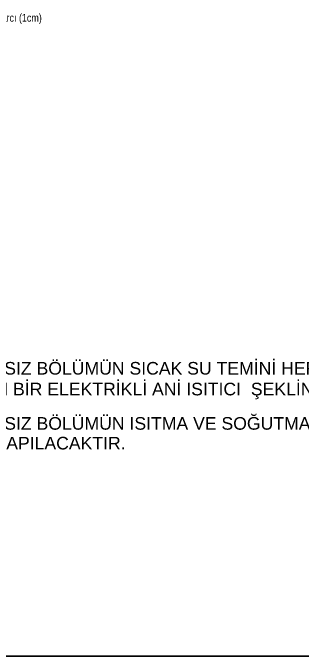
# Model space of a CAD drawing. Header units: millimetres. Extents: x 708 to 46452, y -4963 to 3960.
# Drawn here: x 40447 to 41039, y 1357 to 2674 of the extents above; entities that cross this region are included whole.
import ezdxf

# ---------------------------------------------------------------- set-up
doc = ezdxf.new("R2010")
doc.units = ezdxf.units.MM
doc.layers.add('1', color=7, linetype='Continuous', lineweight=0)
doc.layers.add('görünüş1', color=251, linetype='Continuous', lineweight=35)
doc.layers.add('SIVA', color=135, linetype='Continuous')
doc.styles.add('GENERATED_STYLE_8', font='arial.ttf')
doc.styles.add('YAZI', font='arial.ttf', dxfattribs={"height": 34})

msp = doc.modelspace()

# ---------------------------------------------------------------- linework, layer by layer
at = {"layer": 'görünüş1'}
msp.add_lwpolyline([(46304.326, 1356.56), (37465.416, 1356.56), (37465.356, 3959.23), (46304.266, 3943.825)], close=True, dxfattribs=at)

# ---------------------------------------------------------------- texts
at = {"layer": '1', "linetype": 'Continuous', "insert": (40505.849, 2672.172), "char_height": 15.96249, "width": 382.65327, "attachment_point": 3, "style": 'GENERATED_STYLE_8'}
msp.add_mtext('\\A1;{\\fArial Narrow|b0|i0|c162|p34;4.1kireç harcı çimento harcı (1cm) }', dxfattribs=at)
at = {"layer": 'SIVA', "style": 'YAZI'}
for s, p in [('HER BAĞIMSIZ BÖLÜMÜN SICAK SU TEMİNİ HER BAĞIMSIZ', (40226.711, 1933.291)), ('BÖLÜM İÇİN BİR ELEKTRİKLİ ANİ ISITICI  ŞEKLİNDE OLACAKTIR', (40226.711, 1890.727)), ('HER BAĞIMSIZ BÖLÜMÜN ISITMA VE SOĞUTMA SİSTEMİ', (40226.711, 1820.379)), ('KLİMA İLE YAPILACAKTIR. ', (40226.711, 1779.929))]:
    msp.add_text(s, height=25.80544, dxfattribs=at).set_placement(p)

doc.saveas('drawing.dxf')
